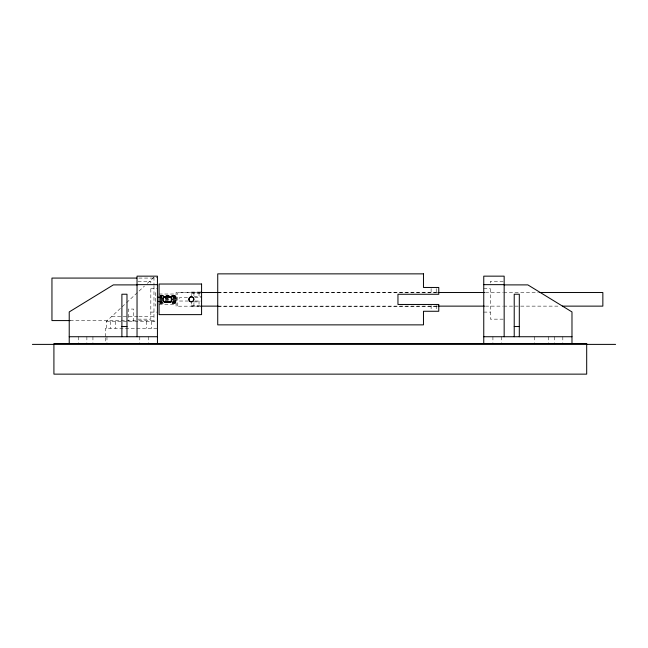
<?xml version="1.0" encoding="UTF-8"?>
<svg xmlns="http://www.w3.org/2000/svg" width="648" height="648" viewBox="0 0 648 648"><rect width="100%" height="100%" fill="white"/><g stroke="black" fill="none" stroke-linecap="round" stroke-linejoin="round"><path stroke-width="0.49" stroke-dasharray="3.24 2.43" d="M106.361 328.236L106.361 321.432L125.89 303.296M126.635 302.608L144.447 286.068M147.323 283.403L153.973 277.223L157.375 277.223M138.818 278.073L153.973 278.073M138.024 281.24L150.822 281.24L150.822 283.354M503.18 281.24L490.374 281.24L490.374 283.354M150.822 288.295L157.44 288.295M483.756 288.295L490.374 288.295M200.305 292.078L191.379 292.078L191.379 295.925M199.616 292.442L176.078 292.442L176.078 306.212L201.577 306.131M217.728 292.394L438.769 292.394M201.577 292.523L177.779 292.523L177.779 306.131M218.255 292.523L437.878 292.523M485.449 292.523L502.654 292.523M503.666 292.523L538.075 292.523M191.379 293.374L201.577 293.374M159.068 294.03L176.086 294.03M160.072 295.52L176.078 295.504L160.072 295.634M160.072 295.723L162.154 295.755M172.076 295.723L176.078 295.723M160.072 295.844L162.073 295.95M172.076 295.844L176.078 295.95M160.072 296.136L162.073 296.136M172.076 296.136L176.078 296.136M160.072 296.266L162.073 296.266M172.076 296.266L176.078 296.266M160.072 296.492L162.073 296.492M173.073 296.492L176.078 296.492M160.072 296.654L162.073 296.654M173.073 296.654L176.078 296.654M194.157 296.776L201.577 296.776M159.959 296.897L161.741 296.897M171.437 296.897L176.078 296.897M160.072 297.124L162.073 297.124M173.073 297.124L176.078 297.124M160.242 297.23L162.154 297.23M160.072 297.643L162.073 297.643M173.073 297.643L176.078 297.643M187.483 297.626L179.512 297.626L179.512 301.028L189.475 301.028M194.781 297.626L201.577 297.626M160.072 298.202L164.074 298.202M165.07 298.202L172.076 298.202M173.073 298.202L176.078 298.202M160.072 298.769L164.074 298.769M165.07 298.769L172.076 298.769M173.073 298.769L176.078 298.769M160.072 299.327L176.078 299.327M160.072 299.886L164.074 299.886M165.07 299.886L172.076 299.886M173.073 299.886L176.078 299.886M160.072 300.461L164.074 300.461M165.07 300.461L172.076 300.461M173.073 300.461L176.078 300.461M160.072 301.012L162.073 301.012M173.073 301.012L176.078 301.012M195.089 301.028L201.577 301.028M160.242 301.425L162.154 301.425M160.072 301.531L162.073 301.531M173.073 301.531L176.078 301.531M159.959 301.757L161.741 301.757M171.437 301.757L176.078 301.757M194.157 301.879L199.722 301.879M160.072 302L162.073 302M173.073 302L176.078 302M160.072 302.171L162.073 302.171M172.076 302.171L176.078 302.171M160.072 302.389L162.073 302.389M172.076 302.389L176.078 302.389L176.078 296.719M160.072 302.527L162.073 302.527M172.076 302.527L176.078 302.527M160.072 302.705L162.073 302.705M172.076 302.705L176.078 302.705M160.072 302.81L162.073 302.81M172.076 302.81L176.078 302.81M160.072 302.932L162.154 302.899M172.076 302.932L176.078 302.932M160.072 303.086L164.074 303.021M172.076 303.021L176.078 303.086M160.072 303.151L164.074 303.151M172.076 303.151L176.078 303.151M159.068 304.625L176.086 304.625M191.379 305.281L201.577 305.281M218.255 306.131L437.878 306.131M485.449 306.131L502.654 306.131M503.666 306.131L559.329 306.131M217.728 306.334L436.72 306.334M200.305 306.577L191.379 306.577L191.379 301.879M150.822 312.101L157.44 312.101M483.756 312.101L490.374 312.101M111.853 316.329L137.927 316.329M138.931 316.329L153.973 316.329M138.024 319.156L150.822 319.156L150.822 286.789M503.18 319.156L490.374 319.156L490.374 286.789M70.138 320.582L137.813 320.582M138.818 320.582L153.973 320.582M106.361 321.432L157.375 321.432M157.051 328.236L105.511 328.236L105.511 336.839M562.82 336.733L562.82 342.565M554.324 336.733L554.324 342.565M548.265 336.733L548.265 342.565M534.244 336.733L534.244 342.565M501.414 336.733L501.414 342.565M492.917 336.733L492.917 342.565M436.217 288.595L436.217 293.131M436.217 305.597L436.217 310.133M431.114 288.595L431.114 293.131M431.114 305.597L431.114 310.133M199.025 292.523L199.025 297.626M199.025 301.028L199.025 306.131M193.93 292.523L193.93 295.925M193.93 302.729L193.93 306.131M172.676 295.763L172.676 296.46M172.676 298.793L172.676 299.595M172.676 302.057L172.676 302.891M155.674 292.523L155.674 306.131M153.973 277.223L153.973 285.266M153.973 285.93L153.973 321.432M151.421 321.432L151.421 328.236M148.279 336.733L148.279 342.565M146.318 321.432L146.318 328.236M139.782 336.733L139.782 342.565M133.569 321.432L133.569 309.056L128.466 309.056L128.466 321.432M115.717 321.432L115.717 328.236M110.614 321.432L110.614 328.236M106.961 336.733L106.961 342.565M105.511 337.794L105.511 343.537M92.931 336.733L92.931 342.565M86.881 336.733L86.881 342.565M78.376 336.733L78.376 342.565"/><path stroke-width="0.97" d="M163.499 297.554L163.952 297.108A2.778 2.778 0 0 1 165.402 296.752L169.509 296.735A2.778 2.778 0 0 1 170.967 297.1M170.959 301.547L171.412 301.101A0.899 0.899 0 0 0 171.558 300.623L171.558 298.031A0.948 0.948 0 0 0 171.323 297.44L170.959 297.108M136.801 278.073L51.953 278.073L51.953 320.582L70.138 320.582M137.036 284.65L157.44 284.65M483.756 284.65L504.16 284.65M137.036 284.893L113.343 284.893L69.223 311.939L69.223 343.537M504.16 284.893L527.861 284.893L571.981 311.939L571.981 343.537M200.945 292.078L201.577 292.078M201.05 292.523L218.255 292.523M437.878 292.523L484.437 292.523M539.087 292.523L602.851 292.523L602.851 306.131L562.367 306.131M164.074 296.492L171.072 296.492M157.375 297.23L159.287 297.23M163.11 297.23L171.72 297.23M157.375 301.425L159.287 301.425M163.11 301.425L171.72 301.425M163.579 297.448A0.899 0.899 0 0 0 163.353 298.031L163.353 300.623A0.899 0.899 0 0 0 163.499 301.101L163.952 301.547A2.778 2.778 0 0 0 165.402 301.911L169.509 301.928A2.778 2.778 0 0 0 170.967 301.555M164.074 302.171L171.072 302.171M201.05 306.131L218.255 306.131M437.878 306.131L484.437 306.131M200.945 306.577L201.577 306.577M121.889 326.535L126.984 326.535M514.22 326.535L519.307 326.535M69.223 336.733L157.44 336.733M483.756 336.733L571.981 336.733M32.4 344.388L615.6 344.388M519.307 336.733L519.307 294.224L514.22 294.224L514.22 336.733M504.16 336.733L504.16 276.161L483.756 276.153L483.756 343.537M157.44 343.537L157.44 276.161L137.036 276.153L137.036 336.733M126.984 336.733L126.984 294.224L121.889 294.224L121.889 336.733M164.414 301.668A1.426 1.426 0 0 1 163.256 300.656M164.892 301.887A2.26 1.636 0 0 1 164.406 301.757M164.414 296.986A1.426 1.426 0 0 0 163.256 297.999A1.855 1.847 32.9 0 1 165.337 296.962M164.406 296.897A2.26 1.636 0 0 1 164.892 296.776M169.573 296.978A1.855 1.823 0 0 1 171.736 297.942M171.744 300.713A1.855 1.847 33 0 1 169.573 301.701M165.337 301.676A1.855 1.823 0 0 1 163.174 300.713M170.497 296.986A1.426 1.426 0 0 1 171.655 297.999M170.019 296.776A2.26 1.636 0 0 1 170.513 296.897M171.655 300.656A1.426 1.426 0 0 1 170.497 301.668M170.513 301.757A2.26 1.636 0 0 1 170.019 301.887M169.509 296.76A2.665 2.665 0 0 1 171.113 297.189M165.402 301.895A2.665 2.665 0 0 1 163.798 301.466M163.588 301.223A0.948 0.948 0 0 1 163.345 300.623M163.798 297.189A2.665 2.665 0 0 1 165.402 296.76M171.566 300.623A0.948 0.948 0 0 1 171.323 301.223M171.113 301.466A2.665 2.665 0 0 1 169.509 301.895M423.468 273.861L217.728 273.861L217.728 324.867L423.468 324.867L423.468 311.267L438.769 311.267L438.769 304.463L397.961 304.463L397.961 294.265L438.769 294.265L438.769 287.461L423.468 287.461L423.468 273.861M201.577 284.026L159.068 284.026L159.068 314.628L201.577 314.628L201.577 284.026M586.691 343.537L53.914 343.537L53.914 374.139L586.691 374.139L586.691 343.537M190.002 301.433A2.543 2.503 0 0 0 193.914 299.457A2.543 2.503 0 0 0 190.22 297.1A2.543 2.503 0 0 0 190.002 301.433M193.412 300.583A2.511 2.349 -90 0 0 191.379 296.816A2.511 2.349 -90 0 0 189.346 300.583A2.511 2.349 -90 0 0 193.412 300.583"/></g></svg>
